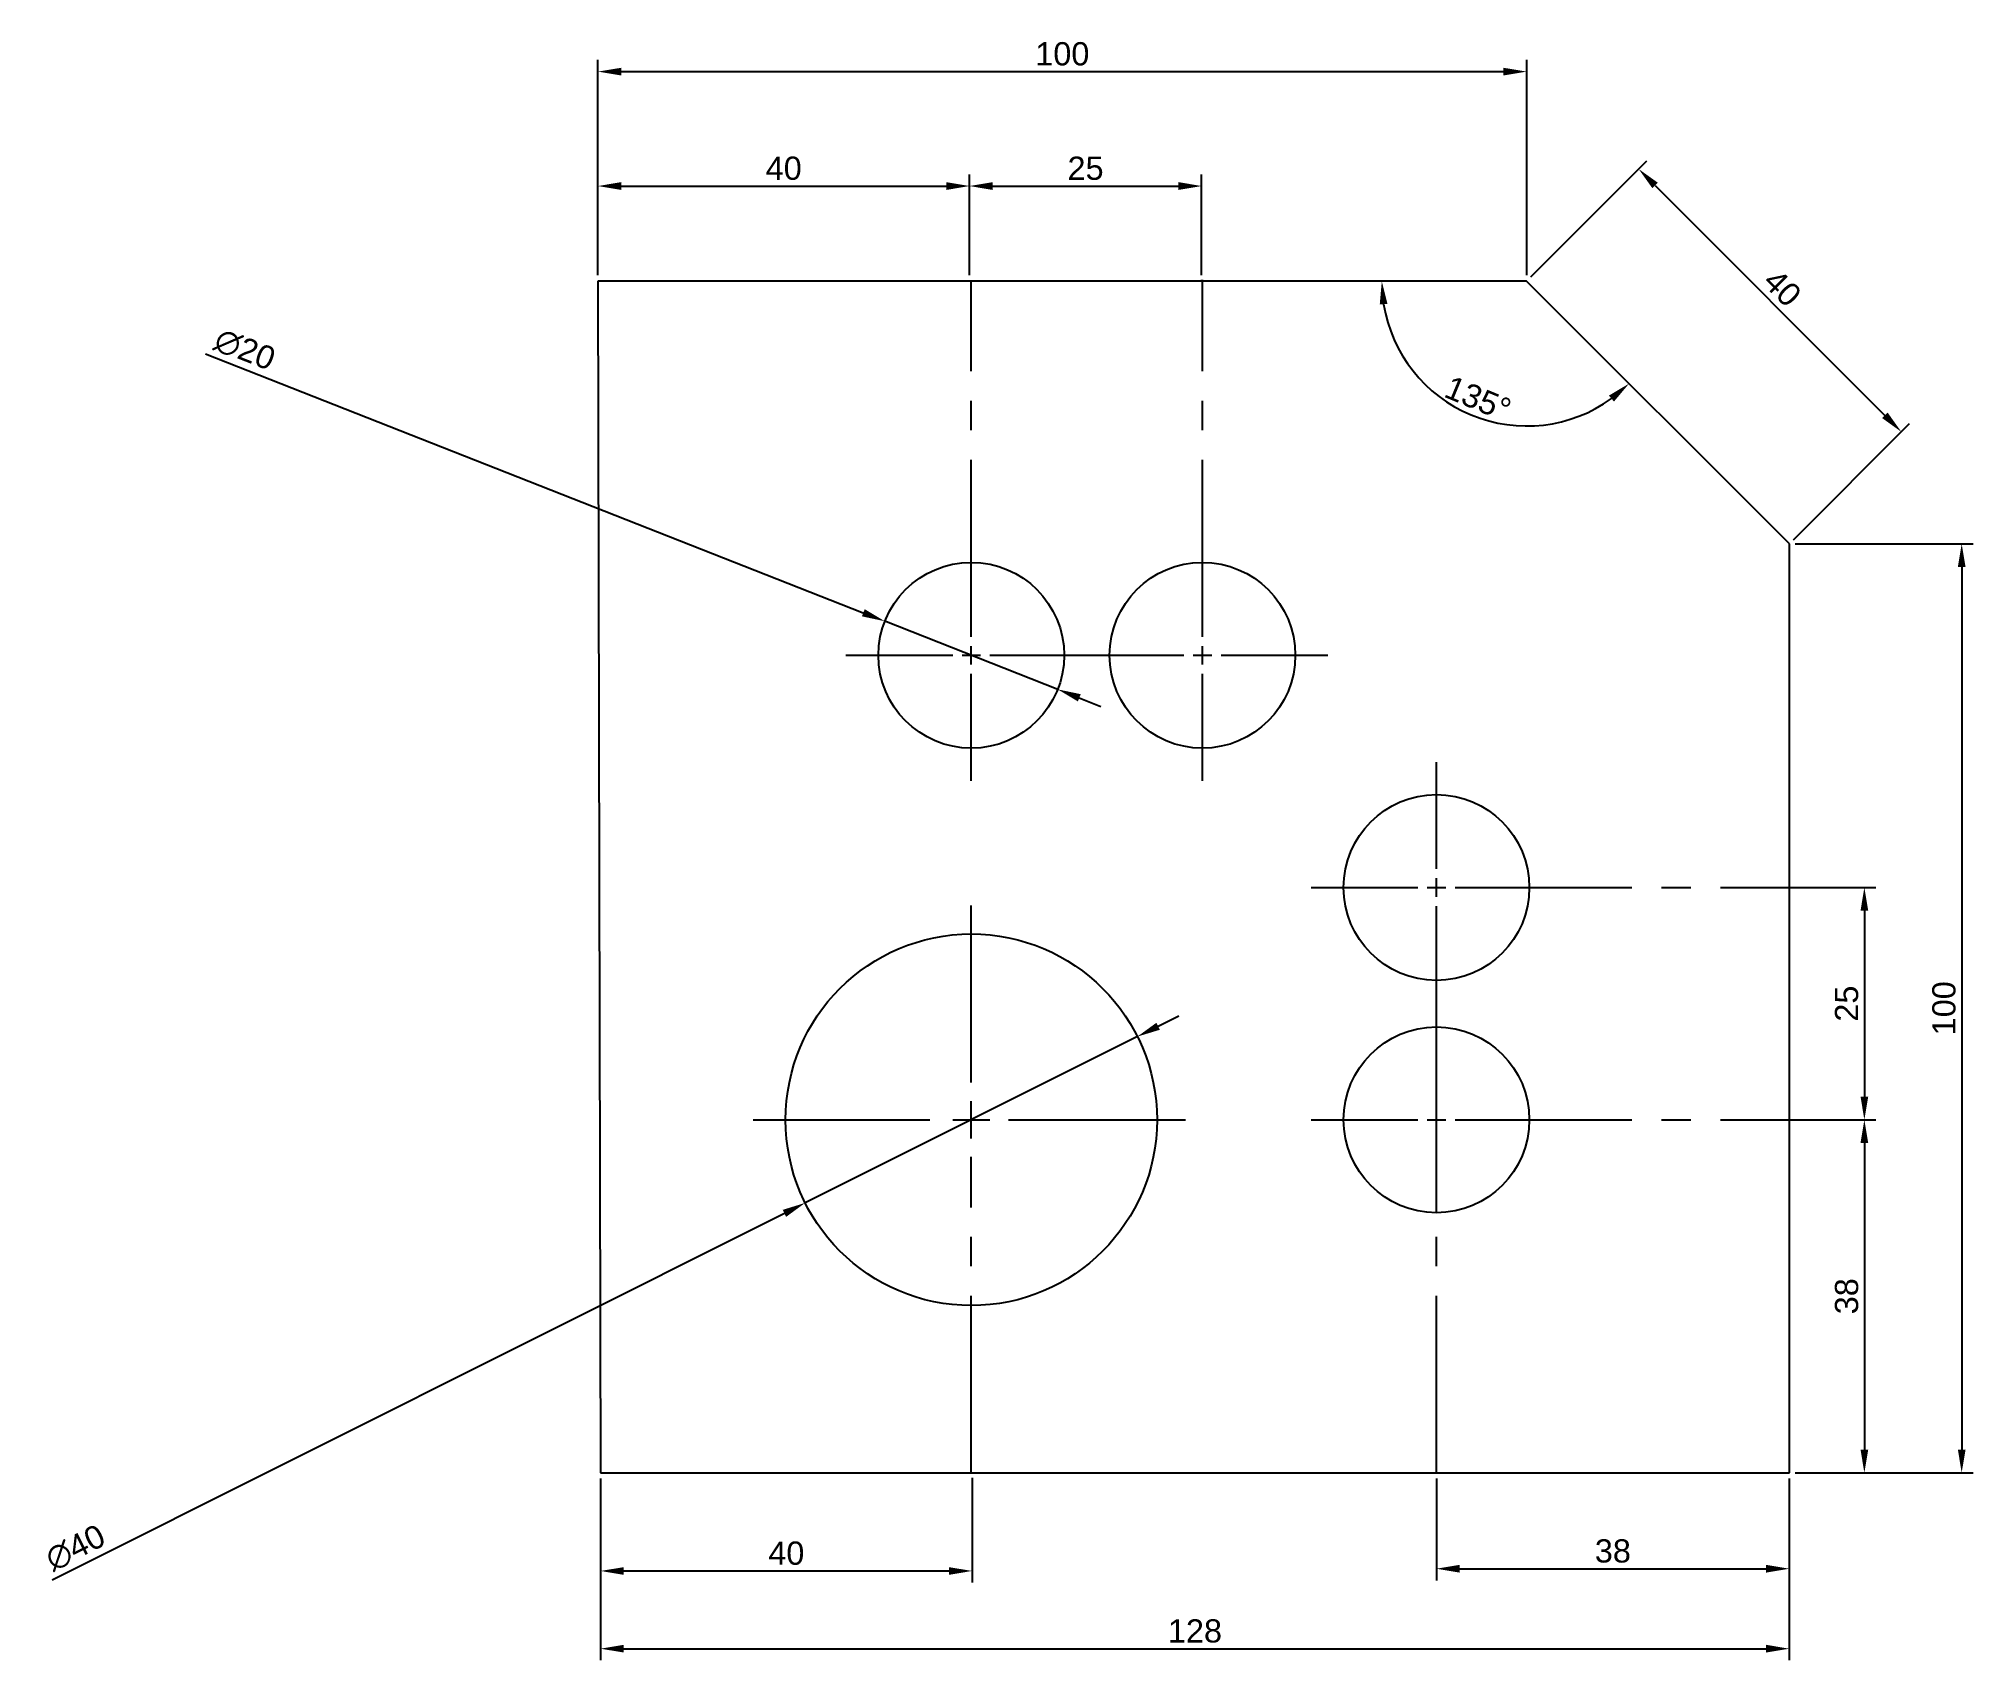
# Model space of a CAD drawing. Header units: millimetres. Extents: x -374267 to 1895177, y 92962 to 1417652.
# Drawn here: x 1894969 to 1895177.3, y 1417477.8 to 1417652.4 of the extents above; entities outside this region: 9.
import ezdxf

# ---------------------------------------------------------------- set-up
doc = ezdxf.new("R2010")
doc.units = ezdxf.units.MM
doc.linetypes.add('CENTER2', pattern=[28.575, 19.05, -3.175, 3.175, -3.175])
doc.styles.get("Standard").update_dxf_attribs({"font": 'arial.ttf'})
doc.dimstyles.new('ISO-25', dxfattribs={"dimtxt": 2.5, "dimasz": 2.5, "dimexe": 1.25, "dimexo": 0.625, "dimtad": 1, "dimtxsty": 'Standard', "dimcen": 2.5, "dimadec": 0, "dimazin": 0, "dimtfac": 1, "dimtmove": 0, "dimatfit": 3, "dimfxl": 1, "dimarcsym": 0})

# ---------------------------------------------------------------- blocks, each defined once
blk = doc.blocks.new('*D1')
at = {"color": 0, "lineweight": -2, "transparency": 16777216}
for p, q in [((1895029.23, 1417626.93), (1895029.23, 1417650.1)), ((1895031.73, 1417648.85), (1895126.73, 1417648.85)), ((1895129.23, 1417626.93), (1895129.23, 1417650.1))]:
    blk.add_line(p, q, dxfattribs=at)
at = {"color": 0, "transparency": 16777216}
for points in [[(1895031.73, 1417649.26), (1895031.73, 1417648.43), (1895029.23, 1417648.85)], [(1895126.73, 1417649.26), (1895126.73, 1417648.43), (1895129.23, 1417648.85)]]:
    blk.add_solid(points, dxfattribs=at)
at = {"layer": 'Defpoints', "color": 0, "transparency": 16777216}
for p in [(1895129.23, 1417648.85), (1895029.23, 1417626.3), (1895129.23, 1417626.3)]:
    blk.add_point(p, dxfattribs=at)
at = {"color": 0, "transparency": 16777216, "insert": (1895079.23, 1417650.75), "char_height": 2.5, "attachment_point": 5}
blk.add_mtext('100', dxfattribs=at)
blk = doc.blocks.new('*D2')
at = {"color": 0, "lineweight": -2, "transparency": 16777216}
for p, q in [((1895029.23, 1417626.93), (1895029.23, 1417637.78)), ((1895031.73, 1417636.53), (1895066.73, 1417636.53)), ((1895069.23, 1417627.01), (1895069.23, 1417637.78))]:
    blk.add_line(p, q, dxfattribs=at)
at = {"color": 0, "transparency": 16777216}
for points in [[(1895031.73, 1417636.95), (1895031.73, 1417636.11), (1895029.23, 1417636.53)], [(1895066.73, 1417636.95), (1895066.73, 1417636.11), (1895069.23, 1417636.53)]]:
    blk.add_solid(points, dxfattribs=at)
at = {"layer": 'Defpoints', "color": 0, "transparency": 16777216}
for p in [(1895069.23, 1417636.53), (1895029.23, 1417626.3), (1895069.23, 1417626.39)]:
    blk.add_point(p, dxfattribs=at)
at = {"color": 0, "transparency": 16777216, "insert": (1895049.23, 1417638.43), "char_height": 2.5, "attachment_point": 5}
blk.add_mtext('40', dxfattribs=at)
blk = doc.blocks.new('*D3')
at = {"color": 0, "lineweight": -2, "transparency": 16777216}
for p, q in [((1895069.23, 1417626.93), (1895069.23, 1417637.78)), ((1895071.73, 1417636.53), (1895091.73, 1417636.53)), ((1895094.23, 1417626.93), (1895094.23, 1417637.78))]:
    blk.add_line(p, q, dxfattribs=at)
at = {"color": 0, "transparency": 16777216}
for points in [[(1895071.73, 1417636.95), (1895071.73, 1417636.11), (1895069.23, 1417636.53)], [(1895091.73, 1417636.95), (1895091.73, 1417636.11), (1895094.23, 1417636.53)]]:
    blk.add_solid(points, dxfattribs=at)
at = {"layer": 'Defpoints', "color": 0, "transparency": 16777216}
for p in [(1895094.23, 1417636.53), (1895069.23, 1417626.3), (1895094.23, 1417626.3)]:
    blk.add_point(p, dxfattribs=at)
at = {"color": 0, "transparency": 16777216, "insert": (1895081.73, 1417638.43), "char_height": 2.5, "attachment_point": 5}
blk.add_mtext('25', dxfattribs=at)
blk = doc.blocks.new('*D4')
at = {"color": 0, "lineweight": -2, "transparency": 16777216}
for p, q in [((1895129.67, 1417626.74), (1895142.17, 1417639.24)), ((1895143.06, 1417636.59), (1895167.8, 1417611.84)), ((1895157.96, 1417598.46), (1895170.46, 1417610.96))]:
    blk.add_line(p, q, dxfattribs=at)
at = {"color": 0, "transparency": 16777216}
for points in [[(1895143.35, 1417636.89), (1895142.76, 1417636.3), (1895141.29, 1417638.36)], [(1895168.1, 1417612.14), (1895167.51, 1417611.55), (1895169.57, 1417610.07)]]:
    blk.add_solid(points, dxfattribs=at)
at = {"layer": 'Defpoints', "color": 0, "transparency": 16777216}
for p in [(1895129.23, 1417626.3), (1895169.57, 1417610.07), (1895157.51, 1417598.02)]:
    blk.add_point(p, dxfattribs=at)
at = {"color": 0, "transparency": 16777216, "insert": (1895156.77, 1417625.56), "char_height": 2.5, "attachment_point": 5, "rotation": 315}
blk.add_mtext('40', dxfattribs=at)
blk = doc.blocks.new('*D5')
at = {"color": 0, "lineweight": -2, "transparency": 16777216}
for p, q in [((1895158.14, 1417598.02), (1895177.32, 1417598.02)), ((1895176.07, 1417595.52), (1895176.07, 1417500.52)), ((1895158.14, 1417498.02), (1895177.32, 1417498.02))]:
    blk.add_line(p, q, dxfattribs=at)
at = {"color": 0, "transparency": 16777216}
for points in [[(1895175.66, 1417595.52), (1895176.49, 1417595.52), (1895176.07, 1417598.02)], [(1895175.66, 1417500.52), (1895176.49, 1417500.52), (1895176.07, 1417498.02)]]:
    blk.add_solid(points, dxfattribs=at)
at = {"layer": 'Defpoints', "color": 0, "transparency": 16777216}
for p in [(1895157.51, 1417598.02), (1895157.51, 1417498.02), (1895176.07, 1417498.02)]:
    blk.add_point(p, dxfattribs=at)
at = {"color": 0, "transparency": 16777216, "insert": (1895174.17, 1417548.02), "char_height": 2.5, "attachment_point": 5, "rotation": 90}
blk.add_mtext('100', dxfattribs=at)
blk = doc.blocks.new('*D6')
at = {"color": 0, "lineweight": -2, "transparency": 16777216}
for p, q in [((1895158.14, 1417561.02), (1895166.84, 1417561.02)), ((1895165.59, 1417558.52), (1895165.59, 1417538.52)), ((1895158.14, 1417536.02), (1895166.84, 1417536.02))]:
    blk.add_line(p, q, dxfattribs=at)
at = {"color": 0, "transparency": 16777216}
for points in [[(1895165.18, 1417558.52), (1895166.01, 1417558.52), (1895165.59, 1417561.02)], [(1895165.18, 1417538.52), (1895166.01, 1417538.52), (1895165.59, 1417536.02)]]:
    blk.add_solid(points, dxfattribs=at)
at = {"layer": 'Defpoints', "color": 0, "transparency": 16777216}
for p in [(1895157.51, 1417561.02), (1895157.51, 1417536.02), (1895165.59, 1417536.02)]:
    blk.add_point(p, dxfattribs=at)
at = {"color": 0, "transparency": 16777216, "insert": (1895163.69, 1417548.52), "char_height": 2.5, "attachment_point": 5, "rotation": 90}
blk.add_mtext('25', dxfattribs=at)
blk = doc.blocks.new('*D7')
at = {"color": 0, "lineweight": -2, "transparency": 16777216}
for p, q in [((1895158.76, 1417536.02), (1895166.84, 1417536.02)), ((1895165.59, 1417533.52), (1895165.59, 1417500.52)), ((1895158.14, 1417498.02), (1895166.84, 1417498.02))]:
    blk.add_line(p, q, dxfattribs=at)
at = {"color": 0, "transparency": 16777216}
for points in [[(1895165.18, 1417533.52), (1895166.01, 1417533.52), (1895165.59, 1417536.02)], [(1895165.18, 1417500.52), (1895166.01, 1417500.52), (1895165.59, 1417498.02)]]:
    blk.add_solid(points, dxfattribs=at)
at = {"layer": 'Defpoints', "color": 0, "transparency": 16777216}
for p in [(1895158.14, 1417536.02), (1895157.51, 1417498.02), (1895165.59, 1417498.02)]:
    blk.add_point(p, dxfattribs=at)
at = {"color": 0, "transparency": 16777216, "insert": (1895163.69, 1417517.02), "char_height": 2.5, "attachment_point": 5, "rotation": 90}
blk.add_mtext('38', dxfattribs=at)
blk = doc.blocks.new('*D8')
at = {"color": 0, "lineweight": -2, "transparency": 16777216}
for p, q in [((1895029.51, 1417497.39), (1895029.51, 1417477.83)), ((1895157.51, 1417497.39), (1895157.51, 1417477.83)), ((1895032.01, 1417479.08), (1895155.01, 1417479.08))]:
    blk.add_line(p, q, dxfattribs=at)
at = {"color": 0, "transparency": 16777216}
for points in [[(1895032.01, 1417479.5), (1895032.01, 1417478.67), (1895029.51, 1417479.08)], [(1895155.01, 1417479.5), (1895155.01, 1417478.67), (1895157.51, 1417479.08)]]:
    blk.add_solid(points, dxfattribs=at)
at = {"layer": 'Defpoints', "color": 0, "transparency": 16777216}
for p in [(1895029.51, 1417498.02), (1895157.51, 1417498.02), (1895157.51, 1417479.08)]:
    blk.add_point(p, dxfattribs=at)
at = {"color": 0, "transparency": 16777216, "insert": (1895093.51, 1417480.98), "char_height": 2.5, "attachment_point": 5}
blk.add_mtext('128', dxfattribs=at)
blk = doc.blocks.new('*D9')
at = {"color": 0, "lineweight": -2, "transparency": 16777216}
for p, q in [((1895029.51, 1417497.39), (1895029.51, 1417486.2)), ((1895069.51, 1417497.48), (1895069.51, 1417486.2)), ((1895032.01, 1417487.45), (1895067.01, 1417487.45))]:
    blk.add_line(p, q, dxfattribs=at)
at = {"color": 0, "transparency": 16777216}
for points in [[(1895032.01, 1417487.86), (1895032.01, 1417487.03), (1895029.51, 1417487.45)], [(1895067.01, 1417487.86), (1895067.01, 1417487.03), (1895069.51, 1417487.45)]]:
    blk.add_solid(points, dxfattribs=at)
at = {"layer": 'Defpoints', "color": 0, "transparency": 16777216}
for p in [(1895029.51, 1417498.02), (1895069.51, 1417498.11), (1895069.51, 1417487.45)]:
    blk.add_point(p, dxfattribs=at)
at = {"color": 0, "transparency": 16777216, "insert": (1895049.51, 1417489.35), "char_height": 2.5, "attachment_point": 5}
blk.add_mtext('40', dxfattribs=at)
blk = doc.blocks.new('*D10')
at = {"color": 0, "lineweight": -2, "transparency": 16777216}
for p, q in [((1895119.51, 1417497.39), (1895119.51, 1417486.44)), ((1895157.51, 1417497.39), (1895157.51, 1417486.44)), ((1895122.01, 1417487.69), (1895155.01, 1417487.69))]:
    blk.add_line(p, q, dxfattribs=at)
at = {"color": 0, "transparency": 16777216}
for points in [[(1895122.01, 1417488.11), (1895122.01, 1417487.27), (1895119.51, 1417487.69)], [(1895155.01, 1417488.11), (1895155.01, 1417487.27), (1895157.51, 1417487.69)]]:
    blk.add_solid(points, dxfattribs=at)
at = {"layer": 'Defpoints', "color": 0, "transparency": 16777216}
for p in [(1895119.51, 1417498.02), (1895157.51, 1417498.02), (1895157.51, 1417487.69)]:
    blk.add_point(p, dxfattribs=at)
at = {"color": 0, "transparency": 16777216, "insert": (1895138.51, 1417489.59), "char_height": 2.5, "attachment_point": 5}
blk.add_mtext('38', dxfattribs=at)
blk = doc.blocks.new('*D11')
at = {"color": 0, "lineweight": -2, "transparency": 16777216}
for p, q in [((1894986.97, 1417618.47), (1895057.8, 1417590.59)), ((1895078.73, 1417582.35), (1895060.12, 1417589.68)), ((1895081.06, 1417581.44), (1895083.39, 1417580.52))]:
    blk.add_line(p, q, dxfattribs=at)
at = {"color": 0, "transparency": 16777216}
for points in [[(1895057.95, 1417590.98), (1895057.65, 1417590.21), (1895060.12, 1417589.68)], [(1895081.21, 1417581.83), (1895080.91, 1417581.05), (1895078.73, 1417582.35)]]:
    blk.add_solid(points, dxfattribs=at)
at = {"layer": 'Defpoints', "color": 0, "transparency": 16777216}
for p in [(1895060.12, 1417589.68), (1895078.73, 1417582.35)]:
    blk.add_point(p, dxfattribs=at)
at = {"color": 0, "transparency": 16777216, "insert": (1894991.2, 1417618.92), "char_height": 2.5, "attachment_point": 5, "rotation": 338.5197}
blk.add_mtext('∅20', dxfattribs=at)
blk = doc.blocks.new('*D12')
at = {"color": 0, "lineweight": -2, "transparency": 16777216}
for p, q in [((1895089.55, 1417546.09), (1895091.79, 1417547.2)), ((1895087.31, 1417544.97), (1895051.54, 1417527.07)), ((1894970.47, 1417486.49), (1895049.31, 1417525.95))]:
    blk.add_line(p, q, dxfattribs=at)
at = {"color": 0, "transparency": 16777216}
for points in [[(1895089.36, 1417546.46), (1895089.74, 1417545.71), (1895087.31, 1417544.97)], [(1895049.12, 1417526.32), (1895049.49, 1417525.57), (1895051.54, 1417527.07)]]:
    blk.add_solid(points, dxfattribs=at)
at = {"layer": 'Defpoints', "color": 0, "transparency": 16777216}
for p in [(1895087.31, 1417544.97), (1895051.54, 1417527.07)]:
    blk.add_point(p, dxfattribs=at)
at = {"color": 0, "transparency": 16777216, "insert": (1894972.96, 1417489.94), "char_height": 2.5, "attachment_point": 5, "rotation": 26.5847}
blk.add_mtext('∅40', dxfattribs=at)
blk = doc.blocks.new('*D13')
at = {"color": 0, "lineweight": -2, "transparency": 16777216}
blk.add_arc((1895129.23, 1417626.3), 15.6, 189.1917, 305.8083, dxfattribs=at)
at = {"color": 0, "transparency": 16777216}
for points in [[(1895113.41, 1417623.78), (1895114.24, 1417623.84), (1895113.63, 1417626.3)], [(1895138.09, 1417613.97), (1895138.63, 1417613.33), (1895140.26, 1417615.27)]]:
    blk.add_solid(points, dxfattribs=at)
at = {"layer": 'Defpoints', "color": 0, "transparency": 16777216}
for p in [(1895029.23, 1417626.3), (1895129.23, 1417626.3), (1895129.23, 1417626.3), (1895118.2, 1417615.27), (1895157.51, 1417598.02)]:
    blk.add_point(p, dxfattribs=at)
at = {"color": 0, "transparency": 16777216, "insert": (1895123.99, 1417613.65), "char_height": 2.5, "attachment_point": 5, "rotation": 337.5}
blk.add_mtext('135°', dxfattribs=at)
blk = doc.blocks.new('*U14')
at = {"color": 0, "linetype": 'CENTER2', "transparency": 16777216}
for p, q in [((0, 2), (0, 40.37)), ((-13.5, 0), (-2, 0)), ((2, 0), (13.5, 0)), ((0, -13.5), (0, -2))]:
    blk.add_line(p, q, dxfattribs=at)
at = {"color": 0, "linetype": 'Continuous', "transparency": 16777216}
for p, q in [((-1, 0), (1, 0)), ((0, -1), (0, 1))]:
    blk.add_line(p, q, dxfattribs=at)
blk = doc.blocks.new('*U15')
at = {"color": 0, "linetype": 'CENTER2', "transparency": 16777216}
for p, q in [((0, 2), (0, 40.43)), ((-13.5, 0), (-2, 0)), ((2, 0), (13.5, 0)), ((0, -13.5), (0, -2))]:
    blk.add_line(p, q, dxfattribs=at)
at = {"color": 0, "linetype": 'Continuous', "transparency": 16777216}
for p, q in [((-1, 0), (1, 0)), ((0, -1), (0, 1))]:
    blk.add_line(p, q, dxfattribs=at)
blk = doc.blocks.new('*U16')
at = {"color": 0, "linetype": 'CENTER2', "transparency": 16777216}
for p, q in [((0, 2), (0, 13.5)), ((-13.5, 0), (-2, 0)), ((2, 0), (38.63, 0)), ((0, -13.5), (0, -2))]:
    blk.add_line(p, q, dxfattribs=at)
at = {"color": 0, "linetype": 'Continuous', "transparency": 16777216}
for p, q in [((-1, 0), (1, 0)), ((0, -1), (0, 1))]:
    blk.add_line(p, q, dxfattribs=at)
blk = doc.blocks.new('*U17')
at = {"color": 0, "linetype": 'CENTER2', "transparency": 16777216}
for p, q in [((0, 2), (0, 13.5)), ((-13.5, 0), (-2, 0)), ((2, 0), (38.63, 0)), ((0, -38), (0, -2))]:
    blk.add_line(p, q, dxfattribs=at)
at = {"color": 0, "linetype": 'Continuous', "transparency": 16777216}
for p, q in [((-1, 0), (1, 0)), ((0, -1), (0, 1))]:
    blk.add_line(p, q, dxfattribs=at)
blk = doc.blocks.new('*U18')
at = {"color": 0, "linetype": 'CENTER2', "transparency": 16777216}
for p, q in [((0, 4), (0, 23.5)), ((-23.5, 0), (-4, 0)), ((4, 0), (23.5, 0)), ((0, -38), (0, -4))]:
    blk.add_line(p, q, dxfattribs=at)
at = {"color": 0, "linetype": 'Continuous', "transparency": 16777216}
for p, q in [((-2, 0), (2, 0)), ((0, -2), (0, 2))]:
    blk.add_line(p, q, dxfattribs=at)

msp = doc.modelspace()

# ---------------------------------------------------------------- linework, layer by layer
for p, q in [((1895129.229, 1417626.301), (1895029.229, 1417626.301)), ((1895029.229, 1417626.301), (1895029.514, 1417498.017)), ((1895069.229, 1417626.39), (1895069.229, 1417626.301)), ((1895094.229, 1417626.445), (1895094.229, 1417626.301)), ((1895157.514, 1417598.017), (1895129.229, 1417626.301)), ((1895157.514, 1417498.017), (1895157.514, 1417598.017)), ((1895119.514, 1417526.017), (1895119.514, 1417551.017)), ((1895029.514, 1417498.017), (1895157.514, 1417498.017)), ((1402733.392, 1410110.535), (1402861.392, 1410110.535)), ((1402861.392, 1410110.535), (1402989.392, 1410110.535)), ((1402989.392, 1410110.535), (1403117.392, 1410110.535)), ((1525105.534, 1252008.707), (1525233.534, 1252008.707)), ((-374266.648, 94350.567), (-374138.648, 94350.567)), ((-374138.648, 94350.567), (-374010.648, 94350.567)), ((-374010.648, 94350.567), (-374009.648, 94350.567)), ((-342756.855, 92961.793), (-342628.855, 92961.793)), ((-342628.855, 92961.793), (-342500.855, 92961.793))]:
    msp.add_line(p, q)
for centre, radius in [((1895069.429, 1417586.017), 10), ((1895094.319, 1417586.017), 10), ((1895119.514, 1417561.017), 10), ((1895069.429, 1417536.017), 20), ((1895119.514, 1417536.017), 10)]:
    msp.add_circle(centre, radius)

# ---------------------------------------------------------------- block references
at = {"linetype": 'CENTER2'}
for name, p in [('*U14', (1895069.429, 1417586.017)), ('*U15', (1895094.319, 1417586.017)), ('*U16', (1895119.514, 1417561.017)), ('*U18', (1895069.429, 1417536.017)), ('*U17', (1895119.514, 1417536.017))]:
    msp.add_blockref(name, p, dxfattribs=at)

# ---------------------------------------------------------------- dimensions: what is measured, and where the dimension line sits
for base, p1, p2, picture, middle in [((1895129.229, 1417648.848), (1895029.229, 1417626.301), (1895129.229, 1417626.301), '*D1', (1895079.229, 1417650.749)), ((1895069.229, 1417636.53), (1895029.229, 1417626.301), (1895069.229, 1417626.39), '*D2', (1895049.229, 1417638.431)), ((1895094.229, 1417636.53), (1895069.229, 1417626.301), (1895094.229, 1417626.301), '*D3', (1895081.729, 1417638.431)), ((1895069.513, 1417487.448), (1895029.514, 1417498.017), (1895069.513, 1417498.105), '*D9', (1895049.514, 1417489.349)), ((1895157.514, 1417479.083), (1895029.514, 1417498.017), (1895157.514, 1417498.017), '*D8', (1895093.514, 1417480.984)), ((1895157.514, 1417487.69), (1895119.514, 1417498.017), (1895157.514, 1417498.017), '*D10', (1895138.514, 1417489.592))]:
    dim = msp.add_linear_dim(base=base, p1=p1, p2=p2, dimstyle='ISO-25')
    dim.commit()
    dim.dimension.update_dxf_attribs({"geometry": picture, "text_midpoint": middle})
for p1, p2, distance, picture, middle in [((1895129.229, 1417626.301), (1895157.514, 1417598.017), 17.053, '*D4', (1895156.774, 1417625.562)), ((1895157.514, 1417598.017), (1895157.514, 1417498.017), 18.56, '*D5', (1895174.172, 1417548.017)), ((1895157.514, 1417561.017), (1895157.514, 1417536.017), 8.081, '*D6', (1895163.693, 1417548.517))]:
    dim = msp.add_aligned_dim(p1=p1, p2=p2, distance=distance, dimstyle='ISO-25')
    dim.commit()
    dim.dimension.update_dxf_attribs({"geometry": picture, "text_midpoint": middle})
dim = msp.add_angular_dim_2l(base=(1895118.198, 1417615.27), line1=((1895157.514, 1417598.017), (1895129.229, 1417626.301)), line2=((1895129.229, 1417626.301), (1895029.229, 1417626.301)), dimstyle='ISO-25')
dim.commit()
dim.dimension.update_dxf_attribs({"geometry": '*D13', "text_midpoint": (1895123.987, 1417613.646)})
for p1, p2, picture, middle in [((1895078.735, 1417582.355), (1895060.124, 1417589.678), '*D11', (1894990.476, 1417617.086)), ((1895087.315, 1417544.967), (1895051.544, 1417527.066), '*D12', (1894973.84, 1417488.181))]:
    dim = msp.add_diameter_dim_2p(p1=p1, p2=p2, dimstyle='ISO-25')
    dim.commit()
    dim.dimension.update_dxf_attribs({"geometry": picture, "text_midpoint": middle, "dimtype": 163})
dim = msp.add_linear_dim(base=(1895165.595, 1417498.017), p1=(1895158.139, 1417536.017), p2=(1895157.514, 1417498.017), angle=90, dimstyle='ISO-25')
dim.commit()
dim.dimension.update_dxf_attribs({"geometry": '*D7', "text_midpoint": (1895163.692, 1417517.017)})

doc.saveas('drawing.dxf')
